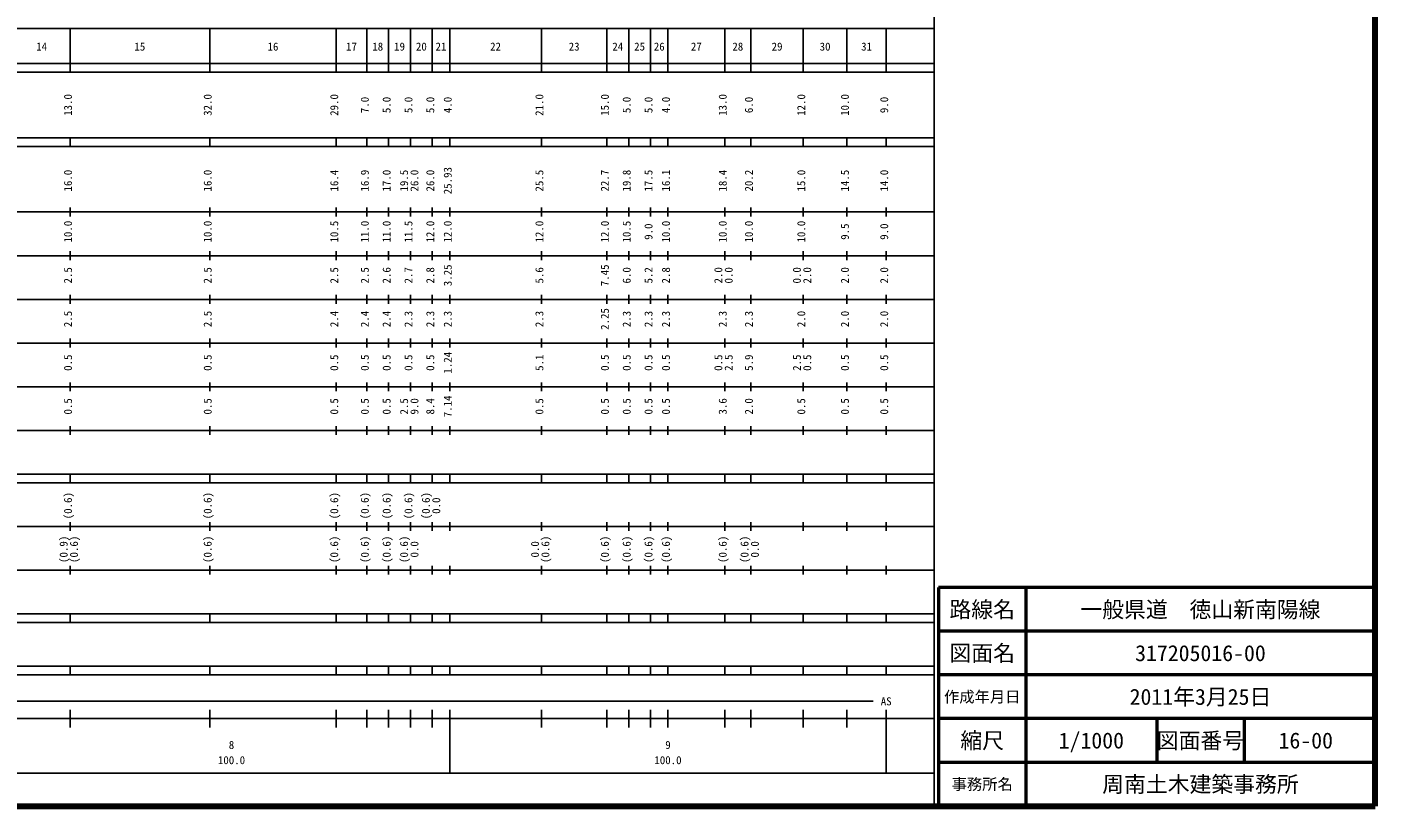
# Model space of a CAD drawing. Units: millimetres on the paper, enlarged 1000 times. Extents: x 40000 to 680000, y 20000 to 380000.
# Drawn here: x 371137 to 680000, y 20000 to 198357 of the extents above; entities that cross this region are included whole.
import ezdxf
from ezdxf.enums import TextEntityAlignment as Align

# ---------------------------------------------------------------- set-up
doc = ezdxf.new("R2010")
doc.units = ezdxf.units.MM
doc.header["$LTSCALE"] = 1000
for name, color, linetype, lineweight in [('M-TTL', 2, 'Continuous', 140), ('M-TTL-BAND', 7, 'Continuous', 25), ('M-TTL-FRAM', 2, 'Continuous', 50), ('M-TTL-LINE', 7, 'Continuous', 50)]:
    doc.layers.add(name, color=color, linetype=linetype, lineweight=lineweight)
doc.layers.add('M-TTL-TXT', color=7, linetype='Continuous')
doc.styles.add('ＭＳ ゴシック', font='')
doc.styles.get('ＭＳ ゴシック').set_extended_font_data('MS Gothic')

msp = doc.modelspace()

# ---------------------------------------------------------------- linework, layer by layer
at = {"layer": 'M-TTL'}
for p, q in [((680000, 20000), (680000, 380000)), ((40000, 20000), (680000, 20000))]:
    msp.add_line(p, q, dxfattribs=at)
at = {"layer": 'M-TTL-BAND'}
for p, q in [((579000, 20000), (579000, 370000)), ((68000, 198000), (579000, 198000)), ((381000, 188000), (381000, 198000)), ((413000, 188000), (413000, 198000)), ((442000, 188000), (442000, 198000)), ((449000, 188000), (449000, 198000)), ((454000, 188000), (454000, 198000)), ((459000, 188000), (459000, 198000)), ((464000, 188000), (464000, 198000)), ((468000, 188000), (468000, 198000)), ((489000, 188000), (489000, 198000)), ((504000, 188000), (504000, 198000)), ((509000, 188000), (509000, 198000)), ((514000, 188000), (514000, 198000)), ((518000, 188000), (518000, 198000)), ((531000, 188000), (531000, 198000)), ((537000, 188000), (537000, 198000)), ((549000, 188000), (549000, 198000)), ((559000, 188000), (559000, 198000)), ((568000, 188000), (568000, 198000)), ((40000, 190000), (579000, 190000)), ((40000, 188000), (579000, 188000)), ((40000, 173000), (579000, 173000)), ((381000, 171000), (381000, 173000)), ((413000, 171000), (413000, 173000)), ((442000, 171000), (442000, 173000)), ((449000, 171000), (449000, 173000)), ((454000, 171000), (454000, 173000)), ((459000, 171000), (459000, 173000)), ((464000, 171000), (464000, 173000)), ((468000, 171000), (468000, 173000)), ((489000, 171000), (489000, 173000)), ((504000, 171000), (504000, 173000)), ((509000, 171000), (509000, 173000)), ((514000, 171000), (514000, 173000)), ((518000, 171000), (518000, 173000)), ((531000, 171000), (531000, 173000)), ((537000, 171000), (537000, 173000)), ((549000, 171000), (549000, 173000)), ((559000, 171000), (559000, 173000)), ((568000, 171000), (568000, 173000)), ((40000, 171000), (579000, 171000)), ((40000, 156000), (579000, 156000)), ((381000, 155000), (381000, 157000)), ((413000, 155000), (413000, 157000)), ((442000, 155000), (442000, 157000)), ((449000, 155000), (449000, 157000)), ((454000, 155000), (454000, 157000)), ((459000, 155000), (459000, 157000)), ((464000, 155000), (464000, 157000)), ((468000, 155000), (468000, 157000)), ((489000, 155000), (489000, 157000)), ((504000, 155000), (504000, 157000)), ((509000, 155000), (509000, 157000)), ((514000, 155000), (514000, 157000)), ((518000, 155000), (518000, 157000)), ((531000, 155000), (531000, 157000)), ((537000, 155000), (537000, 157000)), ((549000, 155000), (549000, 157000)), ((559000, 155000), (559000, 157000)), ((568000, 155000), (568000, 157000)), ((46000, 146000), (579000, 146000)), ((381000, 145000), (381000, 147000)), ((413000, 145000), (413000, 147000)), ((442000, 145000), (442000, 147000)), ((449000, 145000), (449000, 147000)), ((454000, 145000), (454000, 147000)), ((459000, 145000), (459000, 147000)), ((464000, 145000), (464000, 147000)), ((468000, 145000), (468000, 147000)), ((489000, 145000), (489000, 147000)), ((504000, 145000), (504000, 147000)), ((509000, 145000), (509000, 147000)), ((514000, 145000), (514000, 147000)), ((518000, 145000), (518000, 147000)), ((531000, 145000), (531000, 147000)), ((537000, 145000), (537000, 147000)), ((549000, 145000), (549000, 147000)), ((559000, 145000), (559000, 147000)), ((568000, 145000), (568000, 147000)), ((52000, 136000), (579000, 136000)), ((381000, 135000), (381000, 137000)), ((413000, 135000), (413000, 137000)), ((442000, 135000), (442000, 137000)), ((449000, 135000), (449000, 137000)), ((454000, 135000), (454000, 137000)), ((459000, 135000), (459000, 137000)), ((464000, 135000), (464000, 137000)), ((468000, 135000), (468000, 137000)), ((489000, 135000), (489000, 137000)), ((504000, 135000), (504000, 137000)), ((509000, 135000), (509000, 137000)), ((514000, 135000), (514000, 137000)), ((518000, 135000), (518000, 137000)), ((531000, 135000), (531000, 137000)), ((537000, 135000), (537000, 137000)), ((549000, 135000), (549000, 137000)), ((559000, 135000), (559000, 137000)), ((568000, 135000), (568000, 137000)), ((381000, 125000), (381000, 127000)), ((413000, 125000), (413000, 127000)), ((442000, 125000), (442000, 127000)), ((449000, 125000), (449000, 127000)), ((454000, 125000), (454000, 127000)), ((459000, 125000), (459000, 127000)), ((464000, 125000), (464000, 127000)), ((468000, 125000), (468000, 127000)), ((489000, 125000), (489000, 127000)), ((504000, 125000), (504000, 127000)), ((509000, 125000), (509000, 127000)), ((514000, 125000), (514000, 127000)), ((518000, 125000), (518000, 127000)), ((531000, 125000), (531000, 127000)), ((537000, 125000), (537000, 127000)), ((549000, 125000), (549000, 127000)), ((559000, 125000), (559000, 127000)), ((568000, 125000), (568000, 127000)), ((46000, 126000), (579000, 126000)), ((52000, 116000), (579000, 116000)), ((381000, 115000), (381000, 117000)), ((413000, 115000), (413000, 117000)), ((442000, 115000), (442000, 117000)), ((449000, 115000), (449000, 117000)), ((454000, 115000), (454000, 117000)), ((459000, 115000), (459000, 117000)), ((464000, 115000), (464000, 117000)), ((468000, 115000), (468000, 117000)), ((489000, 115000), (489000, 117000)), ((504000, 115000), (504000, 117000)), ((509000, 115000), (509000, 117000)), ((514000, 115000), (514000, 117000)), ((518000, 115000), (518000, 117000)), ((531000, 115000), (531000, 117000)), ((537000, 115000), (537000, 117000)), ((549000, 115000), (549000, 117000)), ((559000, 115000), (559000, 117000)), ((568000, 115000), (568000, 117000)), ((46000, 106000), (579000, 106000)), ((381000, 105000), (381000, 107000)), ((413000, 105000), (413000, 107000)), ((442000, 105000), (442000, 107000)), ((449000, 105000), (449000, 107000)), ((454000, 105000), (454000, 107000)), ((459000, 105000), (459000, 107000)), ((464000, 105000), (464000, 107000)), ((468000, 105000), (468000, 107000)), ((489000, 105000), (489000, 107000)), ((504000, 105000), (504000, 107000)), ((509000, 105000), (509000, 107000)), ((514000, 105000), (514000, 107000)), ((518000, 105000), (518000, 107000)), ((531000, 105000), (531000, 107000)), ((537000, 105000), (537000, 107000)), ((549000, 105000), (549000, 107000)), ((559000, 105000), (559000, 107000)), ((568000, 105000), (568000, 107000)), ((40000, 96000), (579000, 96000)), ((381000, 94000), (381000, 96000)), ((413000, 94000), (413000, 96000)), ((442000, 94000), (442000, 96000)), ((449000, 94000), (449000, 96000)), ((454000, 94000), (454000, 96000)), ((459000, 94000), (459000, 96000)), ((464000, 94000), (464000, 96000)), ((468000, 94000), (468000, 96000)), ((489000, 94000), (489000, 96000)), ((504000, 94000), (504000, 96000)), ((509000, 94000), (509000, 96000)), ((514000, 94000), (514000, 96000)), ((518000, 94000), (518000, 96000)), ((531000, 94000), (531000, 96000)), ((537000, 94000), (537000, 96000)), ((549000, 94000), (549000, 96000)), ((559000, 94000), (559000, 96000)), ((568000, 94000), (568000, 96000)), ((40000, 94000), (579000, 94000)), ((49000, 84000), (579000, 84000)), ((381000, 83000), (381000, 85000)), ((413000, 83000), (413000, 85000)), ((442000, 83000), (442000, 85000)), ((449000, 83000), (449000, 85000)), ((454000, 83000), (454000, 85000)), ((459000, 83000), (459000, 85000)), ((464000, 83000), (464000, 85000)), ((468000, 83000), (468000, 85000)), ((489000, 83000), (489000, 85000)), ((504000, 83000), (504000, 85000)), ((509000, 83000), (509000, 85000)), ((514000, 83000), (514000, 85000)), ((518000, 83000), (518000, 85000)), ((531000, 83000), (531000, 85000)), ((537000, 83000), (537000, 85000)), ((549000, 83000), (549000, 85000)), ((559000, 83000), (559000, 85000)), ((568000, 83000), (568000, 85000)), ((381000, 73000), (381000, 75000)), ((413000, 73000), (413000, 75000)), ((442000, 73000), (442000, 75000)), ((449000, 73000), (449000, 75000)), ((454000, 73000), (454000, 75000)), ((459000, 73000), (459000, 75000)), ((464000, 73000), (464000, 75000)), ((468000, 73000), (468000, 75000)), ((489000, 73000), (489000, 75000)), ((504000, 73000), (504000, 75000)), ((509000, 73000), (509000, 75000)), ((514000, 73000), (514000, 75000)), ((518000, 73000), (518000, 75000)), ((531000, 73000), (531000, 75000)), ((537000, 73000), (537000, 75000)), ((549000, 73000), (549000, 75000)), ((559000, 73000), (559000, 75000)), ((568000, 73000), (568000, 75000)), ((40000, 74000), (579000, 74000)), ((40000, 64000), (579000, 64000)), ((40000, 62000), (579000, 62000)), ((381000, 62000), (381000, 64000)), ((413000, 62000), (413000, 64000)), ((442000, 62000), (442000, 64000)), ((449000, 62000), (449000, 64000)), ((454000, 62000), (454000, 64000)), ((459000, 62000), (459000, 64000)), ((464000, 62000), (464000, 64000)), ((468000, 62000), (468000, 64000)), ((489000, 62000), (489000, 64000)), ((504000, 62000), (504000, 64000)), ((509000, 62000), (509000, 64000)), ((514000, 62000), (514000, 64000)), ((518000, 62000), (518000, 64000)), ((531000, 62000), (531000, 64000)), ((537000, 62000), (537000, 64000)), ((549000, 62000), (549000, 64000)), ((559000, 62000), (559000, 64000)), ((568000, 62000), (568000, 64000)), ((40000, 52000), (579000, 52000)), ((40000, 50000), (579000, 50000)), ((381000, 50000), (381000, 52000)), ((413000, 50000), (413000, 52000)), ((442000, 50000), (442000, 52000)), ((449000, 50000), (449000, 52000)), ((454000, 50000), (454000, 52000)), ((459000, 50000), (459000, 52000)), ((464000, 50000), (464000, 52000)), ((468000, 50000), (468000, 52000)), ((489000, 50000), (489000, 52000)), ((504000, 50000), (504000, 52000)), ((509000, 50000), (509000, 52000)), ((514000, 50000), (514000, 52000)), ((518000, 50000), (518000, 52000)), ((531000, 50000), (531000, 52000)), ((537000, 50000), (537000, 52000)), ((549000, 50000), (549000, 52000)), ((559000, 50000), (559000, 52000)), ((568000, 50000), (568000, 52000)), ((71000, 44000), (565000, 44000)), ((381000, 38000), (381000, 42000)), ((413000, 38000), (413000, 42000)), ((442000, 38000), (442000, 42000)), ((449000, 38000), (449000, 42000)), ((454000, 38000), (454000, 42000)), ((459000, 38000), (459000, 42000)), ((464000, 38000), (464000, 42000)), ((468000, 27500), (468000, 42000)), ((489000, 38000), (489000, 42000)), ((504000, 38000), (504000, 42000)), ((509000, 38000), (509000, 42000)), ((514000, 38000), (514000, 42000)), ((518000, 38000), (518000, 42000)), ((531000, 38000), (531000, 42000)), ((537000, 38000), (537000, 42000)), ((549000, 38000), (549000, 42000)), ((559000, 38000), (559000, 42000)), ((568000, 27500), (568000, 42000)), ((40000, 40000), (579000, 40000)), ((68000, 27500), (579000, 27500))]:
    msp.add_line(p, q, dxfattribs=at)
at = {"layer": 'M-TTL-FRAM'}
for p, q in [((680000, 70000), (580000, 70000)), ((580000, 70000), (580000, 20000))]:
    msp.add_line(p, q, dxfattribs=at)
at = {"layer": 'M-TTL-LINE'}
for p, q in [((600000, 70000), (600000, 20000)), ((680000, 60000), (580000, 60000)), ((680000, 50000), (580000, 50000)), ((680000, 40000), (580000, 40000)), ((630000, 40000), (630000, 30000)), ((650000, 40000), (650000, 30000)), ((680000, 30000), (580000, 30000))]:
    msp.add_line(p, q, dxfattribs=at)

# ---------------------------------------------------------------- texts
at = {"layer": 'M-TTL-BAND', "style": 'ＭＳ ゴシック'}
for s, p in [('14', (374500, 192405)), ('15', (397000, 192405)), ('16', (427500, 192405)), ('17', (445500, 192405)), ('18', (451500, 192405)), ('19', (456500, 192405)), ('20', (461500, 192405)), ('21', (466000, 192405)), ('22', (478500, 192405)), ('23', (496500, 192405)), ('24', (506500, 192405)), ('25', (511500, 192405)), ('26', (516000, 192405)), ('27', (524500, 192405)), ('28', (534000, 192405)), ('29', (543000, 192405)), ('30', (554000, 192405)), ('31', (563500, 192405)), ('AS', (568000, 42500)), ('8', (418000, 32523)), ('9', (518000, 32523)), ('100.0', (418000, 29033)), ('100.0', (518000, 29033))]:
    msp.add_text(s, height=1833, dxfattribs=at).set_placement(p, align=Align.BOTTOM_CENTER)
for s, p in [('13.0', (382000, 180500)), ('32.0', (414000, 180500)), ('29.0', (443000, 180500)), ('7.0', (450000, 180500)), ('5.0', (455000, 180500)), ('5.0', (460000, 180500)), ('5.0', (465000, 180500)), ('4.0', (469000, 180500)), ('21.0', (490000, 180500)), ('15.0', (505000, 180500)), ('5.0', (510000, 180500)), ('5.0', (515000, 180500)), ('4.0', (519000, 180500)), ('13.0', (532000, 180500)), ('6.0', (538000, 180500)), ('12.0', (550000, 180500)), ('10.0', (560000, 180500)), ('9.0', (569000, 180500)), ('16.0', (382000, 163174)), ('16.0', (414000, 163174)), ('16.4', (443000, 163174)), ('16.9', (450000, 163174)), ('17.0', (455000, 163174)), ('19.5', (459000, 163174)), ('26.0', (461370, 163174)), ('26.0', (465000, 163174)), ('25.93', (469000, 163174)), ('25.5', (490000, 163174)), ('22.7', (505000, 163174)), ('19.8', (510000, 163174)), ('17.5', (515000, 163174)), ('16.1', (519000, 163174)), ('18.4', (532000, 163174)), ('20.2', (538000, 163174)), ('15.0', (550000, 163174)), ('14.5', (560000, 163174)), ('14.0', (569000, 163174)), ('10.0', (382000, 151500)), ('10.0', (414000, 151500)), ('10.5', (443000, 151500)), ('11.0', (450000, 151500)), ('11.0', (455000, 151500)), ('11.5', (460000, 151500)), ('12.0', (465000, 151500)), ('12.0', (469000, 151500)), ('12.0', (490000, 151500)), ('12.0', (505000, 151500)), ('10.5', (510000, 151500)), ('9.0', (515000, 151500)), ('10.0', (519000, 151500)), ('10.0', (532000, 151500)), ('10.0', (538000, 151500)), ('10.0', (550000, 151500)), ('9.5', (560000, 151500)), ('9.0', (569000, 151500)), ('2.5', (382000, 141500)), ('2.5', (414000, 141500)), ('2.5', (443000, 141500)), ('2.5', (450000, 141500)), ('2.6', (455000, 141500)), ('2.7', (460000, 141500)), ('2.8', (465000, 141500)), ('3.25', (469000, 141500)), ('5.6', (490000, 141500)), ('7.45', (505000, 141500)), ('6.0', (510000, 141500)), ('5.2', (515000, 141500)), ('2.8', (519000, 141500)), ('2.0', (531000, 141500)), ('0.0', (533370, 141500)), ('0.0', (549000, 141500)), ('2.0', (551370, 141500)), ('2.0', (560000, 141500)), ('2.0', (569000, 141500)), ('2.5', (382000, 131500)), ('2.5', (414000, 131500)), ('2.4', (443000, 131500)), ('2.4', (450000, 131500)), ('2.4', (455000, 131500)), ('2.3', (460000, 131500)), ('2.3', (465000, 131500)), ('2.3', (469000, 131500)), ('2.3', (490000, 131500)), ('2.25', (505000, 131500)), ('2.3', (510000, 131500)), ('2.3', (515000, 131500)), ('2.3', (519000, 131500)), ('2.3', (532000, 131500)), ('2.3', (538000, 131500)), ('2.0', (550000, 131500)), ('2.0', (560000, 131500)), ('2.0', (569000, 131500)), ('1.24', (469000, 121500)), ('0.5', (382000, 121500)), ('0.5', (414000, 121500)), ('0.5', (443000, 121500)), ('0.5', (450000, 121500)), ('0.5', (455000, 121500)), ('0.5', (460000, 121500)), ('0.5', (465000, 121500)), ('5.1', (490000, 121500)), ('0.5', (505000, 121500)), ('0.5', (510000, 121500)), ('0.5', (515000, 121500)), ('0.5', (519000, 121500)), ('0.5', (531000, 121500)), ('2.5', (533370, 121500)), ('5.9', (538000, 121500)), ('2.5', (549000, 121500)), ('0.5', (551370, 121500)), ('0.5', (560000, 121500)), ('0.5', (569000, 121500)), ('0.5', (382000, 111500)), ('0.5', (414000, 111500)), ('0.5', (443000, 111500)), ('0.5', (450000, 111500)), ('0.5', (455000, 111500)), ('2.5', (459000, 111500)), ('9.0', (461370, 111500)), ('8.4', (465000, 111500)), ('7.14', (469000, 111500)), ('0.5', (490000, 111500)), ('0.5', (505000, 111500)), ('0.5', (510000, 111500)), ('0.5', (515000, 111500)), ('0.5', (519000, 111500)), ('3.6', (532000, 111500)), ('2.0', (538000, 111500)), ('0.5', (550000, 111500)), ('0.5', (560000, 111500)), ('0.5', (569000, 111500)), ('(0.6)', (382000, 88764)), ('(0.6)', (414000, 88764)), ('(0.6)', (443000, 88764)), ('(0.6)', (450000, 88764)), ('(0.6)', (455000, 88764)), ('(0.6)', (460000, 88764)), ('(0.6)', (464000, 88764)), ('0.0', (466370, 88764)), ('(0.9)', (381000, 78764)), ('(0.6)', (383370, 78764)), ('(0.6)', (414000, 78764)), ('(0.6)', (443000, 78764)), ('(0.6)', (450000, 78764)), ('(0.6)', (455000, 78764)), ('(0.6)', (459000, 78764)), ('0.0', (461370, 78764)), ('0.0', (489000, 78764)), ('(0.6)', (491370, 78764)), ('(0.6)', (505000, 78764)), ('(0.6)', (510000, 78764)), ('(0.6)', (515000, 78764)), ('(0.6)', (519000, 78764)), ('(0.6)', (532000, 78764)), ('(0.6)', (537000, 78764)), ('0.0', (539370, 78764))]:
    msp.add_text(s, height=1833, rotation=90, dxfattribs=at).set_placement(p, align=Align.BOTTOM_CENTER)
at = {"layer": 'M-TTL-TXT', "style": 'ＭＳ ゴシック'}
for s, height, p in [('路線名', 3666, (590000, 65000)), ('路線名', 3666, (590000, 65000)), ('一般県道\u3000徳山新南陽線', 3666, (640000, 65000)), ('図面名', 3666, (590000, 55000)), ('図面名', 3666, (590000, 55000)), ('317205016-00', 3666, (640000, 55000)), ('作成年月日', 2566, (590000, 45000)), ('作成年月日', 2566, (590000, 45000)), ('2011年3月25日', 3666, (640000, 45000)), ('縮尺', 3666, (590000, 35000)), ('縮尺', 3666, (590000, 35000)), ('1/1000', 3666, (615000, 35000)), ('図面番号', 3666, (640000, 35000)), ('図面番号', 3666, (640000, 35000)), ('16-00', 3666, (664125, 35000)), ('事務所名', 2566, (590000, 25000)), ('事務所名', 2566, (590000, 25000)), ('周南土木建築事務所', 3666, (640000, 25000))]:
    msp.add_text(s, height=height, dxfattribs=at).set_placement(p, align=Align.MIDDLE_CENTER)

doc.saveas('drawing.dxf')
